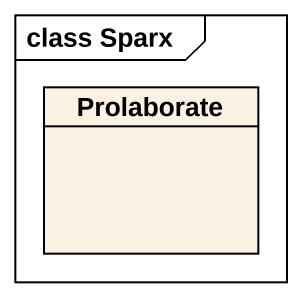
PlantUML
@startuml
mainframe class Sparx
hide circle
hide empty members
class Prolaborate
@enduml
